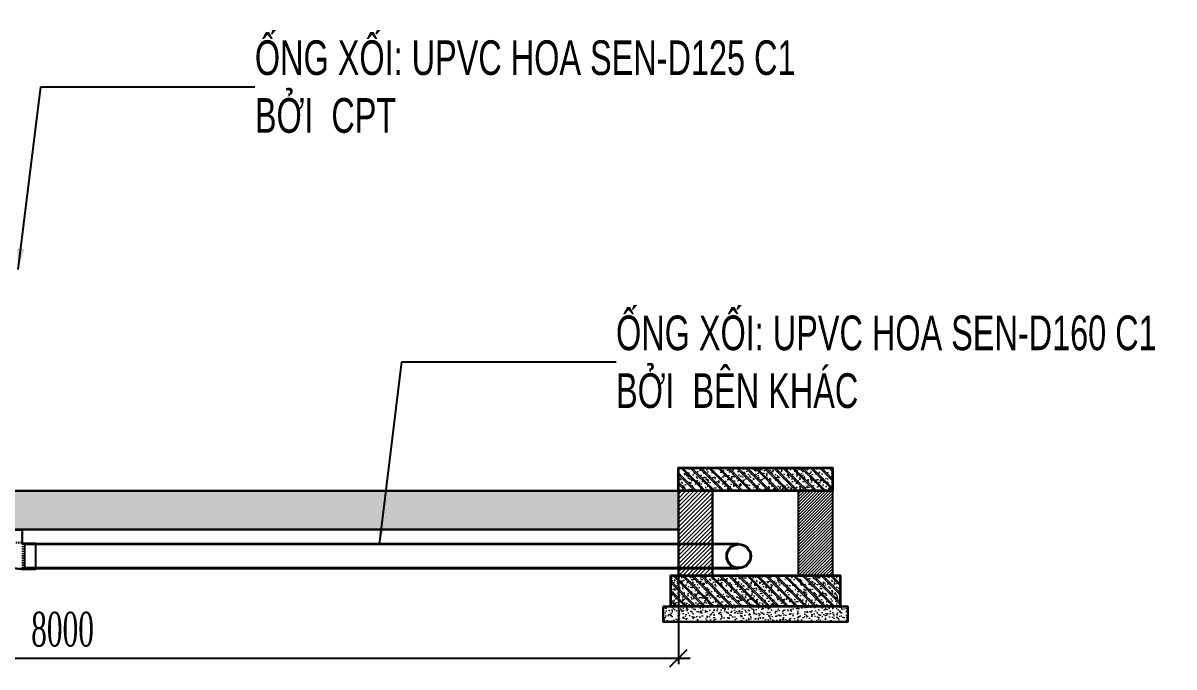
# Model space of a CAD drawing. Header units: inches. Extents: x 1359 to 46357, y -3807 to 191.
# Drawn here: x 23458.3 to 23558, y -991.6 to -935.8 of the extents above; entities that cross this region are included whole.
import ezdxf

# ---------------------------------------------------------------- set-up
doc = ezdxf.new("R2010")
doc.units = ezdxf.units.IN
doc.header["$MEASUREMENT"] = 0
doc.linetypes.add('DASHED2', pattern=[9.525, 6.35, -3.175])
doc.linetypes.add('HIDDEN', pattern=[0.375, 0.25, -0.125])
for name, color, linetype in [('3', 3, 'Continuous'), ('A-TUONG', 253, 'Continuous'), ('DASHED', 8, 'DASHED2'), ('DOWNPOUT', 52, 'Continuous'), ('flashing', 6, 'Continuous'), ('ROOFING', 4, 'Continuous')]:
    doc.layers.add(name, color=color, linetype=linetype)
for name, color, linetype, lineweight in [('A-HATCH', 251, 'Continuous', 9), ('Cat', 1, 'Continuous', 35), ('Z-DIMENSIONS-LINES', 1, 'Continuous', 0)]:
    doc.layers.add(name, color=color, linetype=linetype, lineweight=lineweight)
doc.styles.add('ST1', font='vntimeh.shx', dxfattribs={"width": 0.6})
doc.styles.add('ST1H', font='vnshxh.shx', dxfattribs={"width": 0.7})
doc.dimstyles.new('3', dxfattribs={"dimtxt": 3.5, "dimasz": 1.8, "dimexe": 1, "dimexo": 0, "dimgap": 1, "dimtad": 1, "dimdec": 0, "dimlfac": 3, "dimzin": 0, "dimdsep": 46, "dimtxsty": 'ST1H', "dimblk": 'OBLIQUE', "dimcen": 1, "dimdle": 1, "dimclrd": 8, "dimclre": 8, "dimclrt": 3, "dimadec": 0, "dimazin": 0, "dimtfac": 1, "dimtdec": 0, "dimtix": 1, "dimtofl": 0, "dimtmove": 1, "dimatfit": 3, "dimfxl": 0.18, "dimtfill": 1, "dimtolj": 1, "dimtzin": 0, "dimlwd": -1, "dimlwe": -1, "dimarcsym": 1})
doc.dimstyles.new('75', dxfattribs={"dimtxt": 3, "dimasz": 1.5, "dimexe": 0.5, "dimexo": 0.5, "dimgap": 1, "dimtad": 1, "dimdec": 0, "dimlfac": 75, "dimzin": 0, "dimdsep": 46, "dimtxsty": 'ST1', "dimblk": 'OBLIQUE', "dimcen": 1, "dimdle": 1, "dimclrd": 8, "dimclre": 8, "dimclrt": 3, "dimadec": 0, "dimazin": 0, "dimtfac": 1, "dimtdec": 0, "dimtix": 1, "dimtmove": 1, "dimatfit": 3, "dimfxl": 0, "dimtfill": 1, "dimtolj": 1, "dimtzin": 0, "dimlwd": -1, "dimlwe": -1, "dimarcsym": 1})

# ---------------------------------------------------------------- blocks, each defined once
blk = doc.blocks.new('A$C4AE13D6C')
at = {"layer": 'A-HATCH', "linetype": 'ByBlock'}
h = blk.add_hatch(dxfattribs=at)
h.set_pattern_fill('1BETONG2-BOP', color=256, scale=3.333333, style=0, pattern_type=2)
h.set_pattern_definition([(50, (-1081080.09, -231003.236), (23.90867275, -2.09173783), [2.5, -27.5]), (355, (-1081080.09, -231003.236), (-4.62504445, 25.0730711), [2, -22]), (100.4514, (-1081078.098, -231003.41), (19.28364606, 22.98131807), [2.124673, -23.37140373]), (46.1842, (-1081080.09, -230996.57), (35.5747016, -5.5173005), [3.75, -41.25]), (96.6356, (-1081077.126, -230997.03), (31.1554235, 32.4705957), [3.1870096, -35.0571]), (351.1842, (-1081080.09, -230996.57), (31.1553982, 32.47062), [3, -33]), (21, (-1081076.757, -230998.236), (19.89690174, -13.4206297), [2.5, -27.5]), (226, (-1081076.757, -230998.236), (22.39607075, -12.1846603), [2, -22]), (71.4514, (-1081075.099, -230999.354), (28.00742095, 10.75101656), [2.124673, -23.37140373]), (67.5, (-1081080.09, -231003.236), (-5.19720611, 9.81248206), [0, -21.73333333, 0, -22.33333333, 0, -22.08333333]), (4.5, (-1081080.09, -231003.236), (9.4450308, 12.67010628), [0, -12.73333333, 0, -21.23333333, 0, -8.41666667]), (327.5, (-1081087.5235, -231003.236), (17.794081206, -0.75182906), [0, -8.33333333, 0, -26, 0, -34.5]), (317.5, (-1081090.857, -231003.236), (19.43953898, 3.33683274), [0, -10.83333333, 0, -17.26666667, 0, -24.5]), (315, (-1081080.09, -231003.236), (10.01734607, 10.01734607), []), (315, (-1081080.09, -230999.152), (10.01734607, 10.01734607), [])])
h.paths.add_polyline_path([(33.3, 283.3), (33.3, 333.3), (366.7, 333.3), (366.7, 283.3)])
h = blk.add_hatch(dxfattribs=at)
h.set_pattern_fill('ANSI31', color=256, scale=50, style=0)
h.set_pattern_definition([(45, (-74774.464, 13259.838), (-4.4194174, 4.4194174), [])])
h.paths.add_polyline_path([(33.3, 100), (106.7, 100), (106.7, 283.3), (33.3, 283.3)])
h = blk.add_hatch(dxfattribs=at)
h.set_pattern_fill('ANSI31', color=256, scale=37, style=0)
h.set_pattern_definition([(45, (-1081080.09, -230953.236), (-3.270368863, 3.270368863), [])])
h.paths.add_polyline_path([(366.7, 100), (293.3, 100), (293.3, 283.3), (366.7, 283.3)])
h = blk.add_hatch(dxfattribs=at)
h.set_pattern_fill('1BETONG2-BOP', color=256, scale=3.333333, style=0, pattern_type=2)
h.set_pattern_definition([(50, (-1081080.09, -230953.236), (23.90867275, -2.09173783), [2.5, -27.5]), (355, (-1081080.09, -230953.236), (-4.62504445, 25.0730711), [2, -22]), (100.4514, (-1081078.098, -230953.41), (19.28364606, 22.98131807), [2.124673, -23.37140373]), (46.1842, (-1081080.09, -230946.57), (35.5747016, -5.5173005), [3.75, -41.25]), (96.6356, (-1081077.126, -230947.03), (31.1554235, 32.4705957), [3.1870096, -35.0571]), (351.1842, (-1081080.09, -230946.57), (31.1553982, 32.47062), [3, -33]), (21, (-1081076.757, -230948.236), (19.89690174, -13.4206297), [2.5, -27.5]), (226, (-1081076.757, -230948.236), (22.39607075, -12.1846603), [2, -22]), (71.4514, (-1081075.099, -230949.354), (28.00742095, 10.75101656), [2.124673, -23.37140373]), (67.5, (-1081080.09, -230953.236), (-5.19720611, 9.81248206), [0, -21.73333333, 0, -22.33333333, 0, -22.08333333]), (4.5, (-1081080.09, -230953.236), (9.4450308, 12.67010628), [0, -12.73333333, 0, -21.23333333, 0, -8.41666667]), (327.5, (-1081087.5235, -230953.236), (17.794081206, -0.75182906), [0, -8.33333333, 0, -26, 0, -34.5]), (317.5, (-1081090.857, -230953.236), (19.43953898, 3.33683274), [0, -10.83333333, 0, -17.26666667, 0, -24.5]), (315, (-1081080.09, -230953.236), (10.01734607, 10.01734607), []), (315, (-1081080.09, -230949.152), (10.01734607, 10.01734607), [])])
h.paths.add_polyline_path([(16.7, 33.3), (16.7, 100), (383.3, 100), (383.3, 33.3)])
h = blk.add_hatch(dxfattribs=at)
h.set_pattern_fill('AR-CONC', color=256, scale=2.96, style=0)
h.set_pattern_definition([(50, (-43227.203, -9190.13), (21.2309014, -1.857463), [2.22, -24.42]), (355, (-43227.203, -9190.13), (-4.10704, 22.264887), [1.776, -19.536]), (100.4514, (-43225.433, -9190.284), (17.123878, 20.40741), [1.88671, -20.753807]), (46.1842, (-43227.203, -9184.21), (31.590335, -4.899363), [3.33, -36.63]), (96.6356, (-43224.57, -9184.617), (27.666016, 28.83389), [2.830065, -31.130705]), (351.1842, (-43227.203, -9184.21), (27.665994, 28.83391), [2.664, -29.304]), (21, (-43224.243, -9185.69), (17.668449, -11.917519), [2.22, -24.42]), (326, (-43224.243, -9185.69), (7.202134, 21.464441), [1.776, -19.536]), (71.4514, (-43222.77, -9186.682), (24.87059, 9.546903), [1.88671, -20.753807]), (37.5, (-43227.203, -9190.129), (0.3599317, 9.8536581), [0, -19.2992, 0, -19.832, 0, -19.61]), (7.5, (-43227.203, -9190.129), (7.7868583, 11.6745867), [0, -11.3072, 0, -18.8552, 0, -7.474]), (327.5, (-43233.8035, -9190.129), (15.8011441, -0.6676242), [0, -7.4, 0, -23.088, 0, -30.636]), (317.5, (-43236.764, -9190.129), (17.2623106, 2.9631075), [0, -9.62, 0, -15.3328, 0, -21.756])])
h.paths.add_polyline_path([(400, 0), (400, 33.3), (0, 33.3), (0, 0)])
at = {"color": 8}
for points in [[(33.3, 333.3), (366.7, 333.3), (366.7, 283.3), (33.3, 283.3)], [(33.3, 283.3), (106.7, 283.3), (106.7, 100), (33.3, 100)], [(293.3, 283.3), (366.7, 283.3), (366.7, 100), (293.3, 100)], [(16.7, 100), (383.3, 100), (383.3, 33.3), (16.7, 33.3)], [(0, 33.3), (400, 33.3), (400, 0), (0, 0)]]:
    blk.add_lwpolyline(points, close=True, dxfattribs=at)
at = {"layer": 'A-TUONG', "color": 0, "linetype": 'ByBlock'}
for points in [[(33.3, 100), (106.7, 100), (106.7, 283.3), (33.3, 283.3)], [(366.7, 100), (293.3, 100), (293.3, 283.3), (366.7, 283.3)], [(0, 33.3), (0, 0), (400, 0), (400, 33.3)]]:
    blk.add_lwpolyline(points, close=True, dxfattribs=at)
at = {"layer": 'Cat', "linetype": 'ByBlock'}
for points in [[(33.3, 283.3), (33.3, 333.3), (366.7, 333.3), (366.7, 283.3)], [(16.7, 33.3), (16.7, 100), (383.3, 100), (383.3, 33.3)]]:
    blk.add_lwpolyline(points, close=True, dxfattribs=at)
at = {"layer": 'Z-DIMENSIONS-LINES', "color": 6, "linetype": 'ByBlock'}
for p, q in [((106.7, 283.3), (106.7, 100)), ((293.3, 100), (293.3, 283.3)), ((106.7, 100), (293.3, 100))]:
    blk.add_line(p, q, dxfattribs=at)
blk = doc.blocks.new('D90-90')
at = {"layer": 'ROOFING', "color": 254}
for p, q in [((-296909.8, -76158.4), (-296964.3, -76158.4)), ((-296909.8, -76158.4), (-296909.8, -76256.9)), ((-297059.3, -76253.4), (-297059.3, -76307.9)), ((-296909.8, -76256.9), (-296960.8, -76256.9)), ((-296960.8, -76256.9), (-296960.8, -76307.9)), ((-297059.3, -76307.9), (-296960.8, -76307.9))]:
    blk.add_line(p, q, dxfattribs=at)
at = {"layer": 'ROOFING', "color": 254, "linetype": 'HIDDEN'}
for p, q in [((-296909.8, -76160.6), (-296964.3, -76160.6)), ((-296959.7, -76254.7), (-296959.7, -76160.6)), ((-297057.1, -76253.4), (-297057.1, -76307.9)), ((-296963, -76257.5), (-297057.1, -76257.5)), ((-296909.8, -76254.7), (-296963, -76254.7)), ((-296963, -76254.7), (-296963, -76307.9))]:
    blk.add_line(p, q, dxfattribs=at)
at = {"layer": 'ROOFING', "color": 254}
blk.add_arc((-296964.3, -76253.4), 95, 90, 180, dxfattribs=at)
at = {"layer": 'ROOFING', "color": 254, "linetype": 'HIDDEN'}
blk.add_arc((-296964.3, -76253.4), 92.8, 90, 180, dxfattribs=at)
blk = doc.blocks.new('_Oblique')
at = {"color": 0, "linetype": 'ByBlock', "lineweight": -2}
blk.add_line((-0.5, -0.5), (0.5, 0.5), dxfattribs=at)
blk = doc.blocks.new('*D406')
at = {"color": 8, "linetype": 'Continuous', "transparency": 16777216}
for p, q in [((23515.107, -974.817), (23515.107, -991.316)), ((23408.44, -984.984), (23408.44, -991.316)), ((23407.44, -990.816), (23516.107, -990.816))]:
    blk.add_line(p, q, dxfattribs=at)
at = {"layer": 'Defpoints', "color": 0, "transparency": 16777216}
for p in [(23515.107, -974.317, 0), (23408.44, -984.484), (23515.107, -990.816)]:
    blk.add_point(p, dxfattribs=at)
at = {"color": 8, "transparency": 16777216, "xscale": 1.5, "yscale": 1.5, "zscale": 1.5, "rotation": 180}
blk.add_blockref('_Oblique', (23408.44, -990.816), dxfattribs=at)
at = {"color": 8, "transparency": 16777216, "xscale": 1.5, "yscale": 1.5, "zscale": 1.5}
blk.add_blockref('_Oblique', (23515.107, -990.816), dxfattribs=at)
at = {"color": 3, "transparency": 16777216, "insert": (23461.774, -988.316), "char_height": 3, "attachment_point": 5, "style": 'ST1', "bg_fill": 3, "box_fill_scale": 1.25, "bg_fill_color": 256, "bg_fill_true_color": 13158600, "bg_fill_transparency": 1705439}
blk.add_mtext('\\A1;8000', dxfattribs=at)

msp = doc.modelspace()

# ---------------------------------------------------------------- hatches: boundary and pattern name
at = {"layer": 'flashing'}
h = msp.add_hatch(dxfattribs=at)
h.set_pattern_fill('AR-CONC', color=8, scale=0.25, style=0)
h.set_pattern_definition([(130, (40989.3107, 2490.8327), (-1.79315046, -0.15688034), [0.1875, -2.0625]), (185, (40989.3107, 2490.8327), (0.34687833, 1.88048033), [0.15, -1.65]), (79.5486, (40989.1613, 2490.8196), (-1.44627345, 1.72359886), [0.15935047, -1.75285528]), (133.8158, (40989.3107, 2491.3327), (-2.66810262, -0.41379754), [0.28125, -3.09375]), (83.3644, (40989.0884, 2491.2982), (-2.33665676, 2.43529468), [0.2390257, -2.6292825]), (188.8158, (40989.3107, 2491.3327), (-2.33665486, 2.4352965), [0.225, -2.475]), (159, (40989.0607, 2491.2077), (-1.49226763, -1.00654723), [0.1875, -2.0625]), (214, (40989.0607, 2491.2077), (-0.60828833, 1.81287511), [0.15, -1.65]), (108.5486, (40988.9364, 2491.1238), (-2.10055657, 0.80632624), [0.15935047, -1.75285528]), (142.5, (40989.31074, 2490.8327), (-0.030399638, 0.832234635), [0, -1.63, 0, -1.675, 0, -1.65625]), (172.5, (40989.3107, 2490.8327), (-0.657673844, 0.98602928), [0, -0.955, 0, -1.5925, 0, -0.63125]), (212.5, (40989.86824, 2490.8327), (-1.33455609, -0.05638718), [0, -0.625, 0, -1.95, 0, -2.5875]), (222.5, (40990.1182, 2490.8327), (-1.45796542, 0.250262456), [0, -0.8125, 0, -1.295, 0, -1.8375])])
h.paths.add_polyline_path([(23515.1068, -979.6503), (23455.3724, -979.6503), (23455.3724, -976.3169), (23515.1068, -976.3169)])

# ---------------------------------------------------------------- linework, layer by layer
at = {"layer": 'DOWNPOUT', "color": 1, "true_color": 0xfa051e, "elevation": 0}
for points in [[(23520.3261, -980.9004), (23458.4718, -980.9004), (23458.4718, -983.039), (23520.3261, -983.039)], [(23519.943, -980.968), (23458.4718, -980.968)], [(23519.943, -982.9714), (23458.4718, -982.9714)]]:
    msp.add_lwpolyline(points, dxfattribs=at)
at = {"layer": 'DOWNPOUT', "color": 1, "true_color": 0xfa051e}
for radius in [1.0693, 0.9983]:
    msp.add_circle((23520.3261, -981.9697, 0), radius, dxfattribs=at)
at = {"layer": 'flashing', "color": 8, "elevation": 0}
for points in [[(23515.1068, -976.3169), (23369.6864, -976.3169), (23369.6864, -979.6503), (23515.1068, -979.6503)], [(23515.1068, -979.6503), (23455.3724, -979.6503), (23455.3724, -976.3169), (23515.1068, -976.3169)]]:
    msp.add_lwpolyline(points, close=True, dxfattribs=at)

# ---------------------------------------------------------------- block references
at = {"color": 8, "xscale": 0.04000000000087311, "yscale": 0.039999999998372, "zscale": 0.04000000000087311}
msp.add_blockref('A$C4AE13D6C', (23513.7735, -987.6503, 0), dxfattribs=at)
at = {"layer": 'DASHED', "linetype": 'ByBlock', "xscale": 0.02280535705358488, "yscale": 0.02280535704267095, "zscale": 0.02280535704228469, "rotation": 90}
msp.add_blockref('D90-90', (21719.2206, 5791.4479, 0), dxfattribs=at)

# ---------------------------------------------------------------- texts
at = {"layer": '3', "char_height": 3, "attachment_point": 4, "style": 'ST1H', "bg_fill": 2}
for s, insert in [('\\A1;èng xèi: Upvc HOA SEN-d125 c1\\PBëI  CPT', (23478.4284, -941.3359)), ('\\A1;èng xèi: Upvc HOA SEN-d160 c1\\PBëI  B£N KH¸C', (23509.7021, -965.1602, 0))]:
    msp.add_mtext(s, dxfattribs=dict(at, insert=insert))

# ---------------------------------------------------------------- next in the draw order: dimensions: what is measured, and where the dimension line sits
at = {"color": 8}
dim = msp.add_linear_dim(base=(23515.1068, -990.8163), p1=(23408.4402, -984.484), p2=(23515.1068, -974.3169, 0), dimstyle='75', dxfattribs=at)
dim.commit()
dim.dimension.update_dxf_attribs({"geometry": '*D406', "text_midpoint": (23461.7735, -988.3163)})

# ---------------------------------------------------------------- next in the draw order: leaders
at = {"color": 9}
msp.add_leader([(23457.9337, -957.1438), (23459.8894, -941.3359), (23478.4284, -941.3359)], dimstyle='3', override={"dimgap": 1, "dimtad": 0}, dxfattribs=at)

# ---------------------------------------------------------------- next in the draw order: leaders
msp.add_leader([(23489.2074, -980.968, 0), (23491.1631, -965.1602, 0), (23509.7021, -965.1602, 0)], dimstyle='3', override={"dimgap": 1, "dimtad": 0}, dxfattribs=at)

doc.saveas('drawing.dxf')
